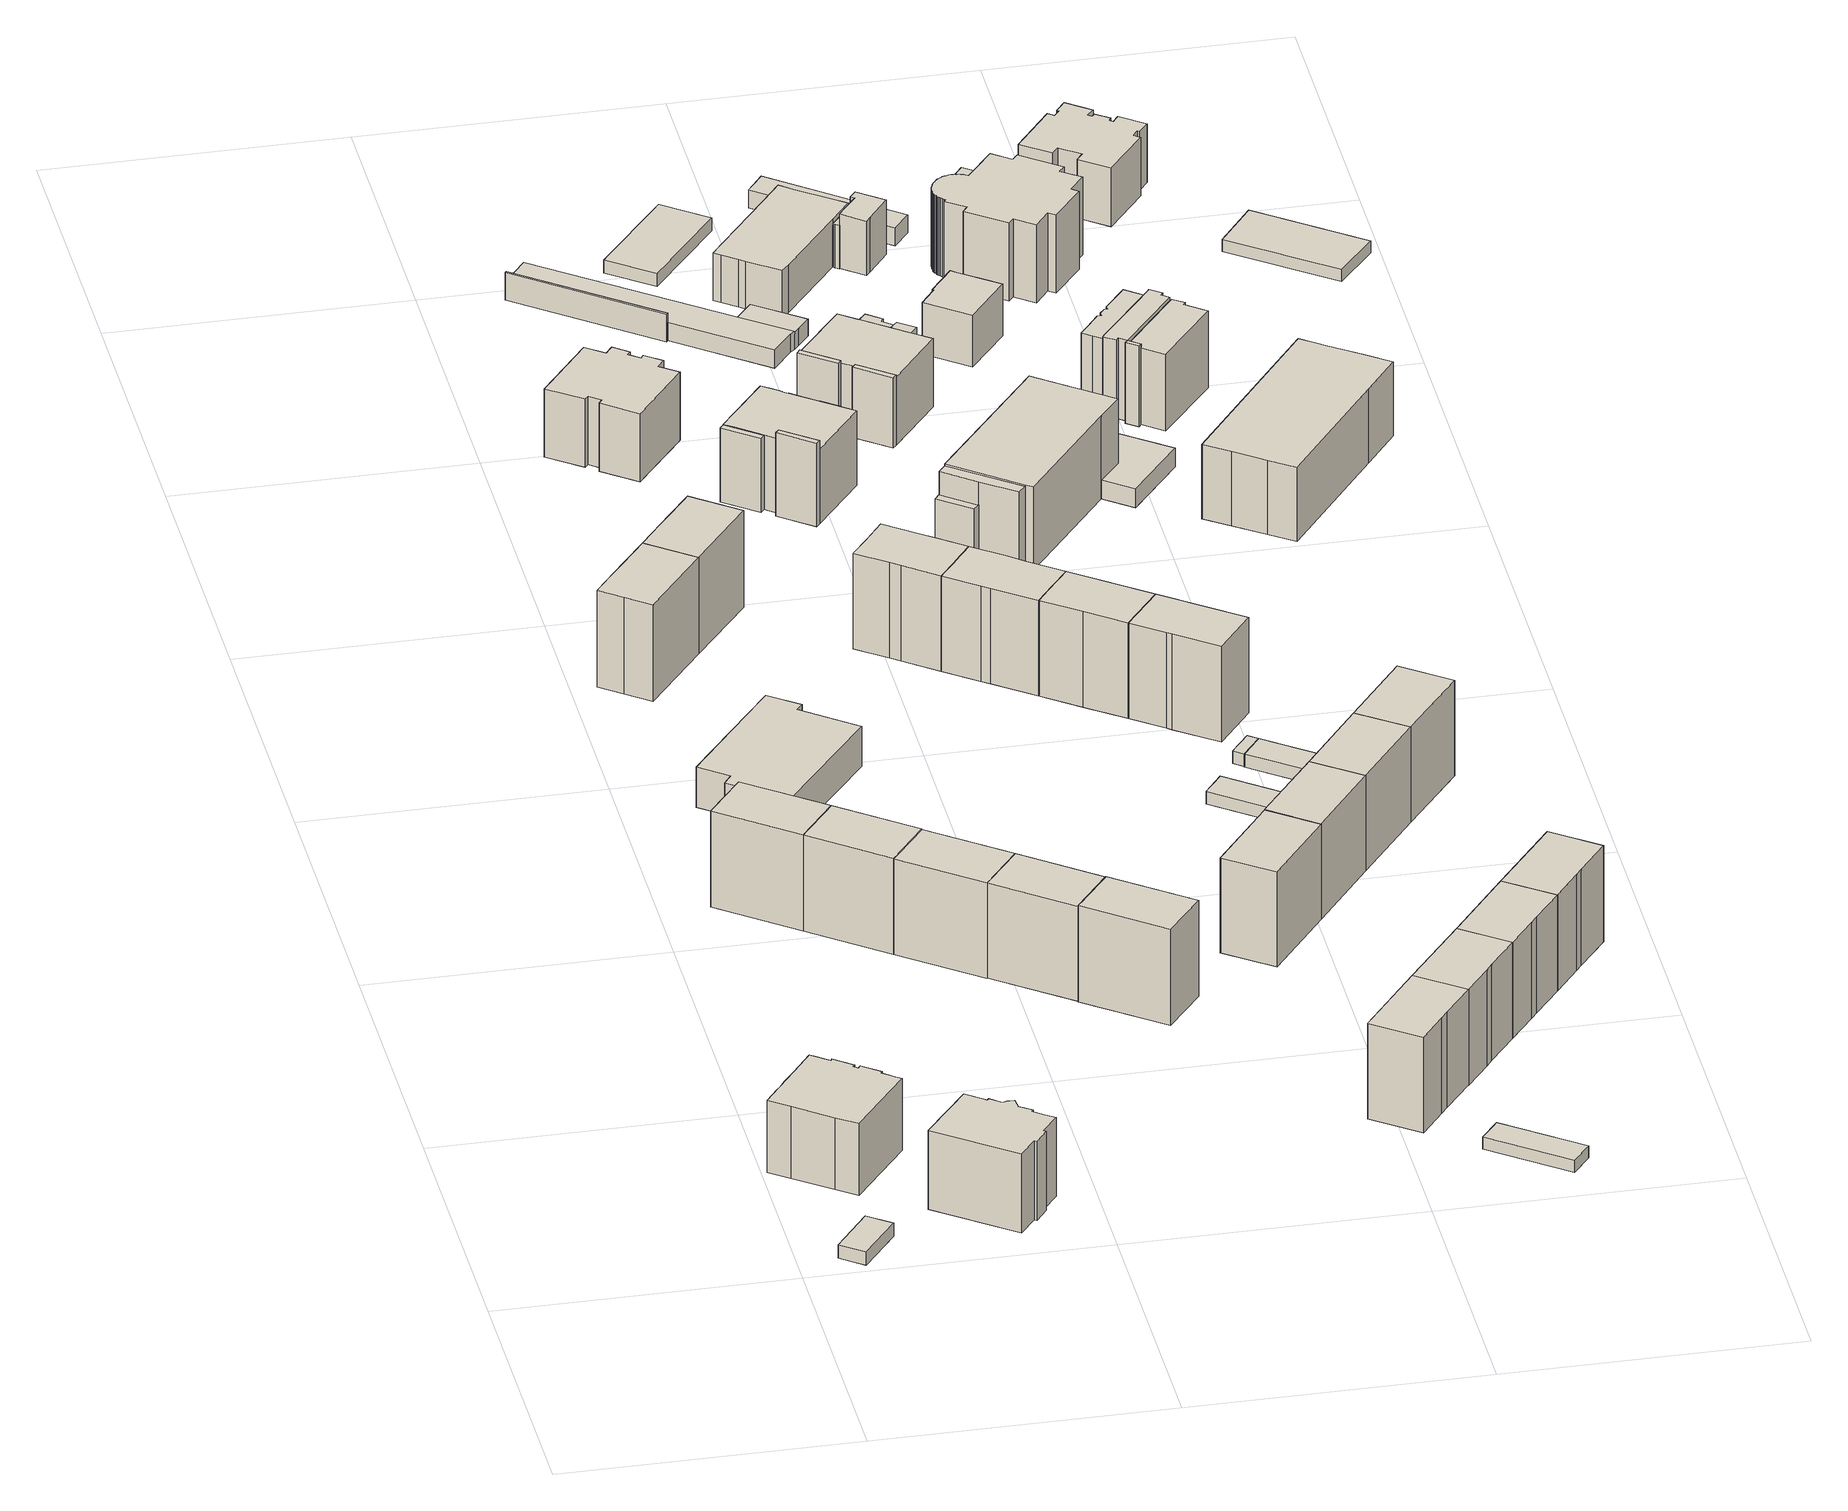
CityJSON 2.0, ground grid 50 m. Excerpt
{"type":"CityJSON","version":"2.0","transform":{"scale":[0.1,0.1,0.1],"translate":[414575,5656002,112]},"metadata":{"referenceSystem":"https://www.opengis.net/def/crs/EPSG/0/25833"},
"CityObjects":{
"building1":{"type":"Building","attributes":{"Dachtyp_tdc":"tdcPolyFlatRoof","Gemeindeschluessel":14612000,"Dachneigung":0,"QualitaetDacherkennung":66,"Geometrietyp2DReferenz":"3000","measuredHeight":2.32,"function":"31001_9998","roofType":"1000"},"geometry":[{"type":"Solid","lod":"1","boundaries":[[[[0,1,2,3]],[[4,5,6,7]],[[3,5,4,0]],[[2,6,5,3]],[[1,7,6,2]],[[0,4,7,1]]]]}]},
"building2":{"type":"Building","attributes":{"Dachtyp_tdc":"tdcHipAndGableRoof","Gemeindeschluessel":14612000,"Dachneigung":14.41,"QualitaetDacherkennung":54,"Geometrietyp2DReferenz":"3000","measuredHeight":14.13,"function":"31001_9998","roofType":"5000"},"geometry":[{"type":"Solid","lod":"1","boundaries":[[[[8,9,10,11,12,13,14,15,16,17,18,19,20,21,22,23,24,25,26,27,28,29,30]],[[31,32,33,34,35,36,37,38,39,40,41,42,43,44,45,46,47,48,49,50,51,52,53]],[[30,32,31,8]],[[29,33,32,30]],[[28,34,33,29]],[[27,35,34,28]],[[26,36,35,27]],[[25,37,36,26]],[[24,38,37,25]],[[23,39,38,24]],[[22,40,39,23]],[[21,41,40,22]],[[20,42,41,21]],[[19,43,42,20]],[[18,44,43,19]],[[17,45,44,18]],[[16,46,45,17]],[[15,47,46,16]],[[14,48,47,15]],[[13,49,48,14]],[[12,50,49,13]],[[11,51,50,12]],[[10,52,51,11]],[[9,53,52,10]],[[8,31,53,9]]]]}]},
"building3":{"type":"Building","attributes":{"Dachtyp_tdc":"tdcHipAndGableRoof","Gemeindeschluessel":14612000,"Dachneigung":15.45,"QualitaetDacherkennung":48,"Geometrietyp2DReferenz":"3000","measuredHeight":15.65,"function":"31001_9998","roofType":"5000"},"geometry":[{"type":"Solid","lod":"1","boundaries":[[[[54,55,56,57,58,59,60,61,62,63,64,65,66,67,68,69,70,71,72,73,74,75]],[[76,77,78,79,80,81,82,83,84,85,86,87,88,89,90,91,92,93,94,95,96,97]],[[75,77,76,54]],[[74,78,77,75]],[[73,79,78,74]],[[72,80,79,73]],[[71,81,80,72]],[[70,82,81,71]],[[69,83,82,70]],[[68,84,83,69]],[[67,85,84,68]],[[66,86,85,67]],[[65,87,86,66]],[[64,88,87,65]],[[63,89,88,64]],[[62,90,89,63]],[[61,91,90,62]],[[60,92,91,61]],[[59,93,92,60]],[[58,94,93,59]],[[57,95,94,58]],[[56,96,95,57]],[[55,97,96,56]],[[54,76,97,55]]]]}]},
"building4":{"type":"Building","attributes":{"Dachtyp_tdc":"tdcGableRoof","Gemeindeschluessel":14612000,"Dachneigung":35.64,"QualitaetDacherkennung":85,"Geometrietyp2DReferenz":"3000","measuredHeight":19.23,"function":"31001_9998","roofType":"3100"},"geometry":[{"type":"Solid","lod":"1","boundaries":[[[[98,99,100,101]],[[102,103,104,105]],[[101,103,102,98]],[[100,104,103,101]],[[99,105,104,100]],[[98,102,105,99]]]]}]},
"building5":{"type":"Building","attributes":{"Dachtyp_tdc":"tdcGableRoof","Gemeindeschluessel":14612000,"Dachneigung":35.28,"QualitaetDacherkennung":89,"Geometrietyp2DReferenz":"3000","measuredHeight":19.2,"function":"31001_9998","roofType":"3100"},"geometry":[{"type":"Solid","lod":"1","boundaries":[[[[99,98,106,107]],[[105,108,109,102]],[[107,108,105,99]],[[106,109,108,107]],[[98,102,109,106]],[[99,105,102,98]]]]}]},
"building6":{"type":"Building","attributes":{"Dachtyp_tdc":"tdcFreeFormRoof","Gemeindeschluessel":14612000,"Dachneigung":35.9,"QualitaetDacherkennung":80,"Geometrietyp2DReferenz":"3000","measuredHeight":19.29,"function":"31001_9998","roofType":"5000"},"geometry":[{"type":"Solid","lod":"1","boundaries":[[[[110,111,112,113,114,115,116]],[[117,118,119,120,121,122,123]],[[116,118,117,110]],[[115,119,118,116]],[[114,120,119,115]],[[113,121,120,114]],[[112,122,121,113]],[[111,123,122,112]],[[110,117,123,111]]]]}]},
"building7":{"type":"Building","attributes":{"Dachtyp_tdc":"tdcPolyFlatRoof","Gemeindeschluessel":14612000,"Dachneigung":0,"QualitaetDacherkennung":84,"Geometrietyp2DReferenz":"3000","measuredHeight":7.35,"function":"31001_9998","roofType":"1000"},"geometry":[{"type":"Solid","lod":"1","boundaries":[[[[124,125,126,127,128,129,130,131]],[[132,133,134,135,136,137,138,139]],[[131,133,132,124]],[[130,134,133,131]],[[129,135,134,130]],[[128,136,135,129]],[[127,137,136,128]],[[126,138,137,127]],[[125,139,138,126]],[[124,132,139,125]]]]}]},
"building8":{"type":"Building","attributes":{"Dachtyp_tdc":"tdcGableRoof","Gemeindeschluessel":14612000,"Dachneigung":35.36,"QualitaetDacherkennung":89,"Geometrietyp2DReferenz":"3000","measuredHeight":19.2,"function":"31001_9998","roofType":"3100"},"geometry":[{"type":"Solid","lod":"1","boundaries":[[[[140,141,142,143]],[[144,109,108,145]],[[143,109,144,140]],[[142,108,109,143]],[[141,145,108,142]],[[140,144,145,141]]]]}]},
"building9":{"type":"Building","attributes":{"Dachtyp_tdc":"tdcGableRoof","Gemeindeschluessel":14612000,"Dachneigung":35.22,"QualitaetDacherkennung":89,"Geometrietyp2DReferenz":"3000","measuredHeight":19.16,"function":"31001_9998","roofType":"3100"},"geometry":[{"type":"Solid","lod":"1","boundaries":[[[[141,140,146,147]],[[148,149,150,151]],[[147,149,148,141]],[[146,150,149,147]],[[140,151,150,146]],[[141,148,151,140]]]]}]},
"building10":{"type":"Building","attributes":{"Dachtyp_tdc":"tdcFreeFormRoof","Gemeindeschluessel":14612000,"Dachneigung":35.62,"QualitaetDacherkennung":74,"Geometrietyp2DReferenz":"3000","measuredHeight":19.27,"function":"31001_9998","roofType":"5000"},"geometry":[{"type":"Solid","lod":"1","boundaries":[[[[112,111,152,153,154,155]],[[122,156,157,158,159,123]],[[155,156,122,112]],[[154,157,156,155]],[[153,158,157,154]],[[152,159,158,153]],[[111,123,159,152]],[[112,122,123,111]]]]}]},
"building11":{"type":"Building","attributes":{"Dachtyp_tdc":"tdcGableRoof","Gemeindeschluessel":14612000,"Dachneigung":34.97,"QualitaetDacherkennung":89,"Geometrietyp2DReferenz":"3000","measuredHeight":19.21,"function":"31001_9998","roofType":"3100"},"geometry":[{"type":"Solid","lod":"1","boundaries":[[[[160,161,162,163]],[[164,165,166,167]],[[163,165,164,160]],[[162,166,165,163]],[[161,167,166,162]],[[160,164,167,161]]]]}]},
"building12":{"type":"Building","attributes":{"Dachtyp_tdc":"tdcFreeFormRoof","Gemeindeschluessel":14612000,"Dachneigung":0.017,"QualitaetDacherkennung":48,"Geometrietyp2DReferenz":"3000","measuredHeight":15.14,"function":"31001_9998","roofType":"5000"},"geometry":[{"type":"Solid","lod":"1","boundaries":[[[[168,169,170,171,172,173,174,175,176,177,178,179,180,181,182,183]],[[184,185,186,187,188,189,190,191,192,193,194,195,196,197,198,199]],[[183,185,184,168]],[[182,186,185,183]],[[181,187,186,182]],[[180,188,187,181]],[[179,189,188,180]],[[178,190,189,179]],[[177,191,190,178]],[[176,192,191,177]],[[175,193,192,176]],[[174,194,193,175]],[[173,195,194,174]],[[172,196,195,173]],[[171,197,196,172]],[[170,198,197,171]],[[169,199,198,170]],[[168,184,199,169]]]]}]},
"building13":{"type":"Building","attributes":{"Dachtyp_tdc":"tdcGableRoof","Gemeindeschluessel":14612000,"Dachneigung":35.41,"QualitaetDacherkennung":69,"Geometrietyp2DReferenz":"3000","measuredHeight":19.21,"function":"31001_9998","roofType":"3100"},"geometry":[{"type":"Solid","lod":"1","boundaries":[[[[200,201,202,203,204,205,206,207,208,209,210]],[[211,212,213,214,215,216,217,218,219,220,221]],[[210,212,211,200]],[[209,213,212,210]],[[208,214,213,209]],[[207,215,214,208]],[[206,216,215,207]],[[205,217,216,206]],[[204,218,217,205]],[[203,219,218,204]],[[202,220,219,203]],[[201,221,220,202]],[[200,211,221,201]]]]}]},
"building14":{"type":"Building","attributes":{"Dachtyp_tdc":"tdcGableRoof","Gemeindeschluessel":14612000,"Dachneigung":35.76,"QualitaetDacherkennung":67,"Geometrietyp2DReferenz":"3000","measuredHeight":19.28,"function":"31001_9998","roofType":"3100"},"geometry":[{"type":"Solid","lod":"1","boundaries":[[[[222,223,224,225,226,227]],[[228,229,230,231,232,233]],[[227,229,228,222]],[[226,230,229,227]],[[225,231,230,226]],[[224,232,231,225]],[[223,233,232,224]],[[222,228,233,223]]]]}]},
"building15":{"type":"Building","attributes":{"Gemeindeschluessel":14612000,"Geometrietyp2DReferenz":"3000","function":"31001_9998","roofType":"9999"},"children":["building15-1","building15-2","building15-3","building15-4","building15-5"]},
"building15-1":{"type":"BuildingPart","attributes":{"Dachtyp_tdc":"tdcFreeFormRoof","Dachneigung":60.35,"QualitaetDacherkennung":1,"Geometrietyp2DReferenz":"3000","measuredHeight":15.6,"roofType":"5000"},"parents":["building15"],"geometry":[{"type":"Solid","lod":"1","boundaries":[[[[234,235,236,237]],[[238,239,240,241]],[[237,239,238,234]],[[236,240,239,237]],[[235,241,240,236]],[[234,238,241,235]]]]}]},
"building15-2":{"type":"BuildingPart","attributes":{"Dachtyp_tdc":"tdcPolyFlatRoof","Dachneigung":0,"QualitaetDacherkennung":23,"Geometrietyp2DReferenz":"3000","measuredHeight":12.33,"roofType":"1000"},"parents":["building15"],"geometry":[{"type":"Solid","lod":"1","boundaries":[[[[242,243,244,245,246,247]],[[248,249,250,251,252,253]],[[247,249,248,242]],[[246,250,249,247]],[[245,251,250,246]],[[244,252,251,245]],[[243,253,252,244]],[[242,248,253,243]]]]}]},
"building15-3":{"type":"BuildingPart","attributes":{"Dachtyp_tdc":"tdcPolyFlatRoof","Dachneigung":0,"QualitaetDacherkennung":22,"Geometrietyp2DReferenz":"3000","measuredHeight":12.29,"roofType":"1000"},"parents":["building15"],"geometry":[{"type":"Solid","lod":"1","boundaries":[[[[254,255,256,257,246,245]],[[258,251,250,259,260,261]],[[245,251,258,254]],[[246,250,251,245]],[[257,259,250,246]],[[256,260,259,257]],[[255,261,260,256]],[[254,258,261,255]]]]}]},
"building15-4":{"type":"BuildingPart","attributes":{"Dachtyp_tdc":"tdcGableRoof","Dachneigung":54.19,"QualitaetDacherkennung":7,"Geometrietyp2DReferenz":"3000","measuredHeight":15.82,"roofType":"3100"},"parents":["building15"],"geometry":[{"type":"Solid","lod":"1","boundaries":[[[[262,263,264,265]],[[266,267,268,269]],[[265,267,266,262]],[[264,268,267,265]],[[263,269,268,264]],[[262,266,269,263]]]]}]},
"building15-5":{"type":"BuildingPart","attributes":{"Dachtyp_tdc":"tdcCutGableRoof","Dachneigung":0.051,"QualitaetDacherkennung":58,"Geometrietyp2DReferenz":"3000","measuredHeight":15.35,"roofType":"9999"},"parents":["building15"],"geometry":[{"type":"Solid","lod":"1","boundaries":[[[[270,271,272,273,274,275,276,277,278,279,280,281,282,283]],[[284,269,285,286,260,259,250,249,287,288,238,289,241,266]],[[283,269,284,270]],[[282,285,269,283]],[[281,286,285,282]],[[280,260,286,281]],[[279,259,260,280]],[[278,250,259,279]],[[277,249,250,278]],[[276,287,249,277]],[[275,288,287,276]],[[274,238,288,275]],[[273,289,238,274]],[[272,241,289,273]],[[271,266,241,272]],[[270,284,266,271]]]]}]},
"building16":{"type":"Building","attributes":{"Dachtyp_tdc":"tdcGableRoof","Gemeindeschluessel":14612000,"Dachneigung":35.39,"QualitaetDacherkennung":86,"Geometrietyp2DReferenz":"3000","measuredHeight":19.18,"function":"31001_9998","roofType":"3100"},"geometry":[{"type":"Solid","lod":"1","boundaries":[[[[290,291,292,293]],[[294,295,296,297]],[[293,295,294,290]],[[292,296,295,293]],[[291,297,296,292]],[[290,294,297,291]]]]}]},
"building17":{"type":"Building","attributes":{"Dachtyp_tdc":"tdcGableRoof","Gemeindeschluessel":14612000,"Dachneigung":35.52,"QualitaetDacherkennung":73,"Geometrietyp2DReferenz":"3000","measuredHeight":19.18,"function":"31001_9998","roofType":"3100"},"geometry":[{"type":"Solid","lod":"1","boundaries":[[[[298,299,300,301,302,303,304,210,209,208,207]],[[305,215,214,213,212,306,307,308,309,310,311]],[[207,215,305,298]],[[208,214,215,207]],[[209,213,214,208]],[[210,212,213,209]],[[304,306,212,210]],[[303,307,306,304]],[[302,308,307,303]],[[301,309,308,302]],[[300,310,309,301]],[[299,311,310,300]],[[298,305,311,299]]]]}]},
"building18":{"type":"Building","attributes":{"Gemeindeschluessel":14612000,"Geometrietyp2DReferenz":"3000","function":"31001_9998","roofType":"9999"},"children":["building18-1","building18-2"]},
"building18-1":{"type":"BuildingPart","attributes":{"Dachtyp_tdc":"tdcPolyFlatRoof","Dachneigung":0,"QualitaetDacherkennung":57,"Geometrietyp2DReferenz":"3000","measuredHeight":3.25,"roofType":"1000"},"parents":["building18"],"geometry":[{"type":"Solid","lod":"1","boundaries":[[[[312,313,314,315,316,317,318]],[[319,320,321,322,323,324,325]],[[318,320,319,312]],[[317,321,320,318]],[[316,322,321,317]],[[315,323,322,316]],[[314,324,323,315]],[[313,325,324,314]],[[312,319,325,313]]]]}]},
"building18-2":{"type":"BuildingPart","attributes":{"Dachtyp_tdc":"tdcGableRoof","Dachneigung":10.16,"QualitaetDacherkennung":4,"Geometrietyp2DReferenz":"3000","measuredHeight":6.7,"roofType":"3100"},"parents":["building18"],"geometry":[{"type":"Solid","lod":"1","boundaries":[[[[326,327,328,329]],[[319,330,331,320]],[[329,330,319,326]],[[328,331,330,329]],[[327,320,331,328]],[[326,319,320,327]]]]}]},
"building19":{"type":"Building","attributes":{"Dachtyp_tdc":"tdcPolyFlatRoof","Gemeindeschluessel":14612000,"Dachneigung":2.68,"QualitaetDacherkennung":76,"Geometrietyp2DReferenz":"3000","measuredHeight":2.33,"function":"31001_9998","roofType":"2100"},"geometry":[{"type":"Solid","lod":"1","boundaries":[[[[332,333,334,335]],[[336,337,338,339]],[[335,337,336,332]],[[334,338,337,335]],[[333,339,338,334]],[[332,336,339,333]]]]}]},
"building20":{"type":"Building","attributes":{"Dachtyp_tdc":"tdcFreeFormRoof","Gemeindeschluessel":14612000,"Dachneigung":35.55,"QualitaetDacherkennung":83,"Geometrietyp2DReferenz":"3000","measuredHeight":19.27,"function":"31001_9998","roofType":"5000"},"geometry":[{"type":"Solid","lod":"1","boundaries":[[[[227,226,340,341,342,343]],[[344,345,346,347,348,349]],[[343,345,344,227]],[[342,346,345,343]],[[341,347,346,342]],[[340,348,347,341]],[[226,349,348,340]],[[227,344,349,226]]]]}]},
"building21":{"type":"Building","attributes":{"Dachtyp_tdc":"tdcFreeFormRoof","Gemeindeschluessel":14612000,"Dachneigung":35.84,"QualitaetDacherkennung":73,"Geometrietyp2DReferenz":"3000","measuredHeight":19.19,"function":"31001_9998","roofType":"5000"},"geometry":[{"type":"Solid","lod":"1","boundaries":[[[[300,350,351,352,302]],[[310,308,353,354,355]],[[302,308,310,300]],[[352,353,308,302]],[[351,354,353,352]],[[350,355,354,351]],[[300,310,355,350]]]]}]},
"building22":{"type":"Building","attributes":{"Dachtyp_tdc":"tdcGableRoof","Gemeindeschluessel":14612000,"Dachneigung":35.49,"QualitaetDacherkennung":86,"Geometrietyp2DReferenz":"3000","measuredHeight":19.18,"function":"31001_9998","roofType":"3100"},"geometry":[{"type":"Solid","lod":"1","boundaries":[[[[356,357,358,359]],[[295,360,361,296]],[[359,360,295,356]],[[358,361,360,359]],[[357,296,361,358]],[[356,295,296,357]]]]}]},
"building23":{"type":"Building","attributes":{"Dachtyp_tdc":"tdcFreeFormRoof","Gemeindeschluessel":14612000,"Dachneigung":11.28,"QualitaetDacherkennung":4,"Geometrietyp2DReferenz":"3000","measuredHeight":2.86,"function":"31001_2000","roofType":"5000"},"geometry":[{"type":"Solid","lod":"1","boundaries":[[[[362,363,364,365]],[[366,367,368,369]],[[365,367,366,362]],[[364,368,367,365]],[[363,369,368,364]],[[362,366,369,363]]]]}]},
"building24":{"type":"Building","attributes":{"Dachtyp_tdc":"tdcPolyFlatRoof","Gemeindeschluessel":14612000,"Dachneigung":2.72,"QualitaetDacherkennung":69,"Geometrietyp2DReferenz":"3000","measuredHeight":2.46,"function":"31001_2463","roofType":"2100"},"geometry":[{"type":"Solid","lod":"1","boundaries":[[[[370,371,372,373]],[[374,375,376,377]],[[373,375,374,370]],[[372,376,375,373]],[[371,377,376,372]],[[370,374,377,371]]]]}]},
"building25":{"type":"Building","attributes":{"Dachtyp_tdc":"tdcPolyFlatRoof","Gemeindeschluessel":14612000,"Dachneigung":0,"QualitaetDacherkennung":72,"Geometrietyp2DReferenz":"3000","measuredHeight":3.05,"function":"31001_9998","roofType":"1000"},"geometry":[{"type":"Solid","lod":"1","boundaries":[[[[378,379,380,381,382]],[[323,322,383,384,385]],[[382,322,323,378]],[[381,383,322,382]],[[380,384,383,381]],[[379,385,384,380]],[[378,323,385,379]]]]}]},
"building26":{"type":"Building","attributes":{"Gemeindeschluessel":14612000,"Geometrietyp2DReferenz":"3000","function":"31001_9998","roofType":"9999"},"children":["building26-1","building26-2","building26-3","building26-4","building26-5"]},
"building26-1":{"type":"BuildingPart","attributes":{"Dachtyp_tdc":"tdcPolyFlatRoof","Dachneigung":0,"QualitaetDacherkennung":36,"Geometrietyp2DReferenz":"3000","measuredHeight":12.3,"roofType":"1000"},"parents":["building26"],"geometry":[{"type":"Solid","lod":"1","boundaries":[[[[386,387,388,389,390]],[[391,392,393,394,395]],[[389,392,391,390]],[[388,393,392,389]],[[387,394,393,388]],[[386,395,394,387]],[[390,391,395,386]]]]}]},
"building26-2":{"type":"BuildingPart","attributes":{"Dachtyp_tdc":"tdcPolyFlatRoof","Dachneigung":4.27,"QualitaetDacherkennung":35,"Geometrietyp2DReferenz":"3000","measuredHeight":12.37,"roofType":"2100"},"parents":["building26"],"geometry":[{"type":"Solid","lod":"1","boundaries":[[[[389,388,396,397,398,399]],[[392,400,401,402,403,393]],[[399,400,392,389]],[[398,401,400,399]],[[397,402,401,398]],[[396,403,402,397]],[[388,393,403,396]],[[389,392,393,388]]]]}]},
"building26-3":{"type":"BuildingPart","attributes":{"Dachtyp_tdc":"tdcFreeFormRoof","Dachneigung":62.44,"QualitaetDacherkennung":28,"Geometrietyp2DReferenz":"3000","measuredHeight":13.24,"roofType":"5000"},"parents":["building26"],"geometry":[{"type":"Solid","lod":"1","boundaries":[[[[404,405,406,407]],[[408,409,410,411]],[[407,409,408,404]],[[406,410,409,407]],[[405,411,410,406]],[[404,408,411,405]]]]}]},
"building26-4":{"type":"BuildingPart","attributes":{"Dachtyp_tdc":"tdcPolyFlatRoof","Dachneigung":0,"QualitaetDacherkennung":75,"Geometrietyp2DReferenz":"3000","measuredHeight":12.35,"roofType":"1000"},"parents":["building26"],"geometry":[{"type":"Solid","lod":"1","boundaries":[[[[412,413,414,415,416,417,418,419,420,421]],[[422,408,411,423,424,425,426,400,392,391]],[[421,422,391,412]],[[420,408,422,421]],[[419,411,408,420]],[[418,423,411,419]],[[417,424,423,418]],[[416,425,424,417]],[[415,426,425,416]],[[414,400,426,415]],[[413,392,400,414]],[[412,391,392,413]]]]}]},
"building26-5":{"type":"BuildingPart","attributes":{"Dachtyp_tdc":"tdcPolyFlatRoof","Dachneigung":51.95,"QualitaetDacherkennung":30,"Geometrietyp2DReferenz":"3000","measuredHeight":13.45,"roofType":"2100"},"parents":["building26"],"geometry":[{"type":"Solid","lod":"1","boundaries":[[[[427,428,429,430]],[[423,431,432,424]],[[430,431,423,427]],[[429,432,431,430]],[[428,424,432,429]],[[427,423,424,428]]]]}]},
"building27":{"type":"Building","attributes":{"Dachtyp_tdc":"tdcFreeFormRoof","Gemeindeschluessel":14612000,"Dachneigung":35.17,"QualitaetDacherkennung":68,"Geometrietyp2DReferenz":"3000","measuredHeight":19.16,"function":"31001_9998","roofType":"5000"},"geometry":[{"type":"Solid","lod":"1","boundaries":[[[[433,434,435,436,352,351]],[[437,354,353,438,439,440]],[[351,354,437,433]],[[352,353,354,351]],[[436,438,353,352]],[[435,439,438,436]],[[434,440,439,435]],[[433,437,440,434]]]]}]},
"building28":{"type":"Building","attributes":{"Dachtyp_tdc":"tdcFreeFormRoof","Gemeindeschluessel":14612000,"Dachneigung":35.37,"QualitaetDacherkennung":84,"Geometrietyp2DReferenz":"3000","measuredHeight":19.26,"function":"31001_9998","roofType":"5000"},"geometry":[{"type":"Solid","lod":"1","boundaries":[[[[342,441,442,443,444,343]],[[346,345,445,446,447,448]],[[343,345,346,342]],[[444,445,345,343]],[[443,446,445,444]],[[442,447,446,443]],[[441,448,447,442]],[[342,346,448,441]]]]}]},
"building29":{"type":"Building","attributes":{"Dachtyp_tdc":"tdcPolyFlatRoof","Gemeindeschluessel":14612000,"Dachneigung":3.11,"QualitaetDacherkennung":69,"Geometrietyp2DReferenz":"3000","measuredHeight":2.42,"function":"31001_2463","roofType":"2100"},"geometry":[{"type":"Solid","lod":"1","boundaries":[[[[449,450,451,452]],[[453,454,455,456]],[[452,454,453,449]],[[451,455,454,452]],[[450,456,455,451]],[[449,453,456,450]]]]}]},
"building30":{"type":"Building","attributes":{"Dachtyp_tdc":"tdcGableRoof","Gemeindeschluessel":14612000,"Dachneigung":35.57,"QualitaetDacherkennung":86,"Geometrietyp2DReferenz":"3000","measuredHeight":19.18,"function":"31001_9998","roofType":"3100"},"geometry":[{"type":"Solid","lod":"1","boundaries":[[[[359,358,457,458]],[[360,459,460,361]],[[458,459,360,359]],[[457,460,459,458]],[[358,361,460,457]],[[359,360,361,358]]]]}]},
"building31":{"type":"Building","attributes":{"Dachtyp_tdc":"tdcPolyFlatRoof","Gemeindeschluessel":14612000,"Dachneigung":2.97,"QualitaetDacherkennung":87,"Geometrietyp2DReferenz":"3000","measuredHeight":2.5,"function":"31001_2463","roofType":"2100"},"geometry":[{"type":"Solid","lod":"1","boundaries":[[[[452,461,462,449]],[[463,464,465,466]],[[449,464,463,452]],[[462,465,464,449]],[[461,466,465,462]],[[452,463,466,461]]]]}]},
"building32":{"type":"Building","attributes":{"name":"IBB Private Schulen Dresden","Gemeindeschluessel":14612000,"Geometrietyp2DReferenz":"3000","function":"31001_3021","roofType":"9999"},"children":["building32-1","building32-2","building32-3"]},
"building32-1":{"type":"BuildingPart","attributes":{"Dachtyp_tdc":"tdcPolyFlatRoof","Dachneigung":9.26,"QualitaetDacherkennung":51,"Geometrietyp2DReferenz":"3000","measuredHeight":14.98,"roofType":"2100"},"parents":["building32"],"geometry":[{"type":"Solid","lod":"1","boundaries":[[[[467,468,469,470,471]],[[472,473,474,475,476]],[[471,473,472,467]],[[470,474,473,471]],[[469,475,474,470]],[[468,476,475,469]],[[467,472,476,468]]]]}]},
"building32-2":{"type":"BuildingPart","attributes":{"Dachtyp_tdc":"tdcFreeFormRoof","Dachneigung":53.46,"QualitaetDacherkennung":8,"Geometrietyp2DReferenz":"3000","measuredHeight":11.13,"roofType":"5000"},"parents":["building32"],"geometry":[{"type":"Solid","lod":"1","boundaries":[[[[477,478,479,480]],[[474,481,482,475]],[[480,481,474,477]],[[479,482,481,480]],[[478,475,482,479]],[[477,474,475,478]]]]}]},
"building32-3":{"type":"BuildingPart","attributes":{"Dachtyp_tdc":"tdcHipAndGableRoof","Dachneigung":10,"QualitaetDacherkennung":66,"Geometrietyp2DReferenz":"3000","measuredHeight":15.76,"roofType":"5000"},"parents":["building32"],"geometry":[{"type":"Solid","lod":"1","boundaries":[[[[483,484,485,486,487,488,489]],[[490,491,492,493,494,472,476]],[[489,491,490,483]],[[488,492,491,489]],[[487,493,492,488]],[[486,494,493,487]],[[485,472,494,486]],[[484,476,472,485]],[[483,490,476,484]]]]}]},
"building33":{"type":"Building","attributes":{"Gemeindeschluessel":14612000,"Geometrietyp2DReferenz":"3000","function":"31001_9998","roofType":"9999"},"children":["building33-1","building33-2"]},
"building33-1":{"type":"BuildingPart","attributes":{"Dachtyp_tdc":"tdcGableRoof","Dachneigung":66.89,"QualitaetDacherkennung":2,"Geometrietyp2DReferenz":"3000","measuredHeight":10.24,"roofType":"3100"},"parents":["building33"],"geometry":[{"type":"Solid","lod":"1","boundaries":[[[[495,496,497,498,499,500,501,502]],[[503,504,505,506,507,508,509,510]],[[502,504,503,495]],[[501,505,504,502]],[[500,506,505,501]],[[499,507,506,500]],[[498,508,507,499]],[[497,509,508,498]],[[496,510,509,497]],[[495,503,510,496]]]]}]},
"building33-2":{"type":"BuildingPart","attributes":{"Dachtyp_tdc":"tdcPolyFlatRoof","Dachneigung":0,"QualitaetDacherkennung":37,"Geometrietyp2DReferenz":"3000","measuredHeight":8.73,"roofType":"1000"},"parents":["building33"],"geometry":[{"type":"Solid","lod":"1","boundaries":[[[[511,512,513,514,515,516,517,518,519,520,521,522,523]],[[503,524,525,526,527,528,529,530,531,532,533,534,505]],[[523,524,503,511]],[[522,525,524,523]],[[521,526,525,522]],[[520,527,526,521]],[[519,528,527,520]],[[518,529,528,519]],[[517,530,529,518]],[[516,531,530,517]],[[515,532,531,516]],[[514,533,532,515]],[[513,534,533,514]],[[512,505,534,513]],[[511,503,505,512]]]]}]},
"building34":{"type":"Building","attributes":{"Dachtyp_tdc":"tdcFreeFormRoof","Gemeindeschluessel":14612000,"Dachneigung":35.67,"QualitaetDacherkennung":84,"Geometrietyp2DReferenz":"3000","measuredHeight":19.29,"function":"31001_9998","roofType":"5000"},"geometry":[{"type":"Solid","lod":"1","boundaries":[[[[444,443,535,536,537,538]],[[445,539,540,541,542,446]],[[538,539,445,444]],[[537,540,539,538]],[[536,541,540,537]],[[535,542,541,536]],[[443,446,542,535]],[[444,445,446,443]]]]}]},
"building35":{"type":"Building","attributes":{"Dachtyp_tdc":"tdcPolyFlatRoof","Gemeindeschluessel":14612000,"Dachneigung":0,"QualitaetDacherkennung":51,"Geometrietyp2DReferenz":"3000","measuredHeight":4.32,"function":"31001_9998","roofType":"1000"},"geometry":[{"type":"Solid","lod":"1","boundaries":[[[[543,544,545,546]],[[534,533,547,548]],[[546,533,534,543]],[[545,547,533,546]],[[544,548,547,545]],[[543,534,548,544]]]]}]},
"building36":{"type":"Building","attributes":{"Dachtyp_tdc":"tdcGableRoof","Gemeindeschluessel":14612000,"Dachneigung":35.6,"QualitaetDacherkennung":88,"Geometrietyp2DReferenz":"3000","measuredHeight":19.19,"function":"31001_9998","roofType":"3100"},"geometry":[{"type":"Solid","lod":"1","boundaries":[[[[458,457,549,550]],[[459,551,552,460]],[[550,551,459,458]],[[549,552,551,550]],[[457,460,552,549]],[[458,459,460,457]]]]}]},
"building37":{"type":"Building","attributes":{"Dachtyp_tdc":"tdcPolyFlatRoof","Gemeindeschluessel":14612000,"Dachneigung":3.21,"QualitaetDacherkennung":79,"Geometrietyp2DReferenz":"3000","measuredHeight":3.45,"function":"31001_9998","roofType":"2100"},"geometry":[{"type":"Solid","lod":"1","boundaries":[[[[553,554,555,556]],[[557,558,559,560]],[[556,558,557,553]],[[555,559,558,556]],[[554,560,559,555]],[[553,557,560,554]]]]}]},
"building38":{"type":"Building","attributes":{"Dachtyp_tdc":"tdcFreeFormRoof","Gemeindeschluessel":14612000,"Dachneigung":59.87,"QualitaetDacherkennung":9,"Geometrietyp2DReferenz":"3000","measuredHeight":14.66,"function":"31001_9998","roofType":"5000"},"geometry":[{"type":"Solid","lod":"1","boundaries":[[[[561,562,563,564,565,566,567]],[[568,569,570,571,572,573,574]],[[567,569,568,561]],[[566,570,569,567]],[[565,571,570,566]],[[564,572,571,565]],[[563,573,572,564]],[[562,574,573,563]],[[561,568,574,562]]]]}]},
"building39":{"type":"Building","attributes":{"Dachtyp_tdc":"tdcPolyFlatRoof","Gemeindeschluessel":14612000,"Dachneigung":0,"QualitaetDacherkennung":35,"Geometrietyp2DReferenz":"3000","measuredHeight":9.39,"function":"31001_9998","roofType":"1000"},"geometry":[{"type":"Solid","lod":"1","boundaries":[[[[575,576,577,578,579,580,581,582]],[[583,584,585,586,587,588,589,590]],[[582,584,583,575]],[[581,585,584,582]],[[580,586,585,581]],[[579,587,586,580]],[[578,588,587,579]],[[577,589,588,578]],[[576,590,589,577]],[[575,583,590,576]]]]}]},
"building40":{"type":"Building","attributes":{"name":"IBB Private Schulen Dresden","Dachtyp_tdc":"tdcPolyFlatRoof","Gemeindeschluessel":14612000,"Dachneigung":0,"QualitaetDacherkennung":72,"Geometrietyp2DReferenz":"3000","measuredHeight":3.34,"function":"31001_3021","roofType":"1000"},"geometry":[{"type":"Solid","lod":"1","boundaries":[[[[591,592,593,594,595,596]],[[493,492,491,597,598,599]],[[596,492,493,591]],[[595,491,492,596]],[[594,597,491,595]],[[593,598,597,594]],[[592,599,598,593]],[[591,493,599,592]]]]}]},
"building41":{"type":"Building","attributes":{"Dachtyp_tdc":"tdcPolyFlatRoof","Gemeindeschluessel":14612000,"Dachneigung":3.43,"QualitaetDacherkennung":76,"Geometrietyp2DReferenz":"3000","measuredHeight":3.44,"function":"31001_9998","roofType":"2100"},"geometry":[{"type":"Solid","lod":"1","boundaries":[[[[556,600,601,553]],[[558,557,602,603]],[[553,557,558,556]],[[601,602,557,553]],[[600,603,602,601]],[[556,558,603,600]]]]}]},
"building42":{"type":"Building","attributes":{"Gemeindeschluessel":14612000,"Geometrietyp2DReferenz":"3000","function":"31001_9998","roofType":"9999"},"children":["building42-1","building42-2"]},
"building42-1":{"type":"BuildingPart","attributes":{"Dachtyp_tdc":"tdcPolyFlatRoof","Dachneigung":0,"QualitaetDacherkennung":83,"Geometrietyp2DReferenz":"3000","measuredHeight":2.98,"roofType":"1000"},"parents":["building42"],"geometry":[{"type":"Solid","lod":"1","boundaries":[[[[604,605,606,607,608]],[[609,610,611,612,613]],[[608,610,609,604]],[[607,611,610,608]],[[606,612,611,607]],[[605,613,612,606]],[[604,609,613,605]]]]}]},
"building42-2":{"type":"BuildingPart","attributes":{"Dachtyp_tdc":"tdcGableRoof","Dachneigung":26.33,"QualitaetDacherkennung":12,"Geometrietyp2DReferenz":"3000","measuredHeight":4.59,"roofType":"3100"},"parents":["building42"],"geometry":[{"type":"Solid","lod":"1","boundaries":[[[[614,615,616,617]],[[610,618,619,611]],[[617,618,610,614]],[[616,619,618,617]],[[615,611,619,616]],[[614,610,611,615]]]]}]},
"building43":{"type":"Building","attributes":{"Dachtyp_tdc":"tdcFreeFormRoof","Gemeindeschluessel":14612000,"Dachneigung":12.47,"QualitaetDacherkennung":40,"Geometrietyp2DReferenz":"3000","measuredHeight":15.59,"function":"31001_9998","roofType":"5000"},"geometry":[{"type":"Solid","lod":"1","boundaries":[[[[620,621,622,623,624,625,626,627,628,629,630,631,632,633,634,635,636,637,638,639,640,641,642,643,644,645,646,647,648,649,650,651,652,653,654,655,656,657,658,659,660,661,662,663,664,665,666,667,668,669,670,671,672,673,674,675,676,677,678,679,680]],[[681,682,683,684,685,686,687,688,689,690,691,692,693,694,695,696,697,698,699,700,701,702,703,704,705,706,707,708,709,710,711,712,713,714,715,716,717,718,719,720,721,722,723,724,725,726,727,728,729,730,731,732,733,734,735,736,737,738,739,740,741]],[[680,682,681,620]],[[679,683,682,680]],[[678,684,683,679]],[[677,685,684,678]],[[676,686,685,677]],[[675,687,686,676]],[[674,688,687,675]],[[673,689,688,674]],[[672,690,689,673]],[[671,691,690,672]],[[670,692,691,671]],[[669,693,692,670]],[[668,694,693,669]],[[667,695,694,668]],[[666,696,695,667]],[[665,697,696,666]],[[664,698,697,665]],[[663,699,698,664]],[[662,700,699,663]],[[661,701,700,662]],[[660,702,701,661]],[[659,703,702,660]],[[658,704,703,659]],[[657,705,704,658]],[[656,706,705,657]],[[655,707,706,656]],[[654,708,707,655]],[[653,709,708,654]],[[652,710,709,653]],[[651,711,710,652]],[[650,712,711,651]],[[649,713,712,650]],[[648,714,713,649]],[[647,715,714,648]],[[646,716,715,647]],[[645,717,716,646]],[[644,718,717,645]],[[643,719,718,644]],[[642,720,719,643]],[[641,721,720,642]],[[640,722,721,641]],[[639,723,722,640]],[[638,724,723,639]],[[637,725,724,638]],[[636,726,725,637]],[[635,727,726,636]],[[634,728,727,635]],[[633,729,728,634]],[[632,730,729,633]],[[631,731,730,632]],[[630,732,731,631]],[[629,733,732,630]],[[628,734,733,629]],[[627,735,734,628]],[[626,736,735,627]],[[625,737,736,626]],[[624,738,737,625]],[[623,739,738,624]],[[622,740,739,623]],[[621,741,740,622]],[[620,681,741,621]]]]}]},
"building44":{"type":"Building","attributes":{"Gemeindeschluessel":14612000,"Geometrietyp2DReferenz":"3000","function":"31001_9998","roofType":"9999"},"children":["building44-1","building44-2","building44-3"]},
"building44-1":{"type":"BuildingPart","attributes":{"Dachtyp_tdc":"tdcPolyFlatRoof","Dachneigung":18.69,"QualitaetDacherkennung":42,"Geometrietyp2DReferenz":"3000","measuredHeight":15.14,"roofType":"2100"},"parents":["building44"],"geometry":[{"type":"Solid","lod":"1","boundaries":[[[[742,743,744,745,746,747,748,749]],[[750,751,752,753,754,755,756,757]],[[749,751,750,742]],[[748,752,751,749]],[[747,753,752,748]],[[746,754,753,747]],[[745,755,754,746]],[[744,756,755,745]],[[743,757,756,744]],[[742,750,757,743]]]]}]},
"building44-2":{"type":"BuildingPart","attributes":{"Dachtyp_tdc":"tdcPolyFlatRoof","Dachneigung":0,"QualitaetDacherkennung":18,"Geometrietyp2DReferenz":"3000","measuredHeight":13.95,"roofType":"1000"},"parents":["building44"],"geometry":[{"type":"Solid","lod":"1","boundaries":[[[[758,759,760,761,762,763,764,765,766,767,768,769]],[[770,771,772,773,774,775,776,777,778,779,780,781]],[[769,771,770,758]],[[768,772,771,769]],[[767,773,772,768]],[[766,774,773,767]],[[765,775,774,766]],[[764,776,775,765]],[[763,777,776,764]],[[762,778,777,763]],[[761,779,778,762]],[[760,780,779,761]],[[759,781,780,760]],[[758,770,781,759]]]]}]},
"building44-3":{"type":"BuildingPart","attributes":{"Dachtyp_tdc":"tdcPolyFlatRoof","Dachneigung":5.37,"QualitaetDacherkennung":72,"Geometrietyp2DReferenz":"3000","measuredHeight":15.06,"roofType":"2100"},"parents":["building44"],"geometry":[{"type":"Solid","lod":"1","boundaries":[[[[782,783,784,785,786,787,788,789,786,790,791,792,793,794]],[[776,795,796,797,753,752,751,798,799,752,800,801,802,777]],[[794,776,777,782]],[[793,795,776,794]],[[792,796,795,793]],[[791,797,796,792]],[[790,753,797,791]],[[786,752,753,790]],[[789,751,752,786]],[[788,798,751,789]],[[787,799,798,788]],[[786,752,799,787]],[[785,800,752,786]],[[784,801,800,785]],[[783,802,801,784]],[[782,777,802,783]]]]}]},
"building45":{"type":"Building","attributes":{"Dachtyp_tdc":"tdcPolyFlatRoof","Gemeindeschluessel":14612000,"Dachneigung":0,"QualitaetDacherkennung":83,"Geometrietyp2DReferenz":"3000","measuredHeight":3.12,"function":"31001_9998","roofType":"1000"},"geometry":[{"type":"Solid","lod":"1","boundaries":[[[[803,804,805,806]],[[807,808,809,810]],[[806,808,807,803]],[[805,809,808,806]],[[804,810,809,805]],[[803,807,810,804]]]]}]},
"building46":{"type":"Building","attributes":{"name":"IBB Private Schulen Dresden","Dachtyp_tdc":"tdcCutGableRoof","Gemeindeschluessel":14612000,"Dachneigung":43.56,"QualitaetDacherkennung":75,"Geometrietyp2DReferenz":"3000","measuredHeight":16,"function":"31001_3021","roofType":"9999"},"geometry":[{"type":"Solid","lod":"1","boundaries":[[[[811,812,813,814,815,816,817,818,819]],[[820,821,822,823,824,825,826,827,828]],[[819,821,820,811]],[[818,822,821,819]],[[817,823,822,818]],[[816,824,823,817]],[[815,825,824,816]],[[814,826,825,815]],[[813,827,826,814]],[[812,828,827,813]],[[811,820,828,812]]]]}]},
"building47":{"type":"Building","attributes":{"Dachtyp_tdc":"tdcFreeFormRoof","Gemeindeschluessel":14612000,"Dachneigung":1.43,"QualitaetDacherkennung":50,"Geometrietyp2DReferenz":"3000","measuredHeight":12.79,"function":"31001_9998","roofType":"5000"},"geometry":[{"type":"Solid","lod":"1","boundaries":[[[[829,830,831,832,833,834,835,836,837,838,839,840,841,842,843,844,845,846,847,848,849,850,851,852]],[[853,854,855,856,857,858,859,860,861,862,863,864,865,866,867,868,869,870,871,872,873,874,875,876]],[[852,854,853,829]],[[851,855,854,852]],[[850,856,855,851]],[[849,857,856,850]],[[848,858,857,849]],[[847,859,858,848]],[[846,860,859,847]],[[845,861,860,846]],[[844,862,861,845]],[[843,863,862,844]],[[842,864,863,843]],[[841,865,864,842]],[[840,866,865,841]],[[839,867,866,840]],[[838,868,867,839]],[[837,869,868,838]],[[836,870,869,837]],[[835,871,870,836]],[[834,872,871,835]],[[833,873,872,834]],[[832,874,873,833]],[[831,875,874,832]],[[830,876,875,831]],[[829,853,876,830]]]]}]},
"building48":{"type":"Building","attributes":{"Dachtyp_tdc":"tdcPolyFlatRoof","Gemeindeschluessel":14612000,"Dachneigung":0,"QualitaetDacherkennung":86,"Geometrietyp2DReferenz":"3000","measuredHeight":2.24,"function":"31001_2463","roofType":"1000"},"geometry":[{"type":"Solid","lod":"1","boundaries":[[[[877,878,879,880]],[[881,882,883,884]],[[880,882,881,877]],[[879,883,882,880]],[[878,884,883,879]],[[877,881,884,878]]]]}]}
},
"vertices":[
[62,30,39],[101,0,39],[160,77,39],[121,107,39],[62,30,15],[121,107,15],[160,77,15],[101,0,15],
[41,343,153],[30,328,153],[25,322,153],[3,293,153],[36,268,153],[97,221,153],[130,196,153],[223,316,153],[213,323,153],[199,334,153],[194,338,153],[196,342,153],[166,366,153],[162,360,153],[159,363,153],[155,366,153],[158,370,153],[127,395,153],[125,391,153],[119,395,153],[104,407,153],[95,414,153],[61,369,153],[41,343,22],[61,369,22],[95,414,22],[104,407,22],[119,395,22],[125,391,22],[127,395,22],[158,370,22],[155,366,22],[159,363,22],[162,360,22],[166,366,22],[196,342,22],[194,338,22],[199,334,22],[213,323,22],[223,316,22],[130,196,22],[97,221,22],[36,268,22],[3,293,22],[25,322,22],[30,328,22],
[336,209,163],[333,212,163],[304,235,163],[228,139,163],[356,40,163],[383,75,163],[387,72,163],[407,99,163],[404,102,163],[431,137,163],[415,148,163],[400,160,163],[397,162,163],[400,166,163],[379,181,163],[379,189,163],[378,198,163],[378,200,163],[366,200,163],[358,198,163],[355,200,163],[339,213,163],[336,209,19],[339,213,19],[355,200,19],[358,198,19],[366,200,19],[378,200,19],[378,198,19],[379,189,19],[379,181,19],[400,166,19],[397,162,19],[400,160,19],[415,148,19],[431,137,19],[404,102,19],[407,99,19],[387,72,19],[383,75,19],[356,40,19],[228,139,19],[304,235,19],[333,212,19],
[203,989,199],[264,1067,199],[137,1166,199],[77,1089,199],[203,989,24],[77,1089,24],[137,1166,24],[264,1067,24],
[327,892,199],[388,970,199],[388,970,24],[327,892,24],
[113,1712,200],[211,1837,200],[134,1897,200],[95,1847,200],[73,1820,200],[36,1772,200],[73,1743,200],[113,1712,24],[73,1743,24],[36,1772,24],[73,1820,24],[95,1847,24],[134,1897,24],[211,1837,24],
[150,1337,94],[240,1267,94],[393,1460,94],[305,1530,94],[315,1543,94],[265,1582,94],[116,1392,94],[163,1355,94],[150,1337,21],[163,1355,21],[116,1392,21],[265,1582,21],[315,1543,21],[305,1530,21],[393,1460,21],[240,1267,21],
[455,792,198],[516,870,198],[388,970,198],[327,892,198],[455,792,24],[516,870,24],
[580,695,198],[640,772,198],[516,870,25],[640,772,25],[580,695,25],[455,792,25],
[308,1961,200],[231,2021,200],[192,1971,200],[174,1949,200],[174,1949,24],[192,1971,24],[231,2021,24],[308,1961,24],
[640,772,199],[580,695,199],[707,596,199],[767,673,199],[640,772,24],[767,673,24],[707,596,24],[580,695,24],
[182,2587,141],[97,2477,141],[153,2434,141],[159,2441,141],[178,2426,141],[172,2418,141],[228,2374,141],[314,2484,141],[284,2507,141],[296,2523,141],[268,2545,141],[263,2538,141],[245,2552,141],[250,2559,141],[225,2579,141],[213,2563,141],[182,2587,17],[213,2563,17],[225,2579,17],[250,2559,17],[245,2552,17],[263,2538,17],[268,2545,17],[296,2523,17],[284,2507,17],[314,2484,17],[228,2374,17],[172,2418,17],[178,2426,17],[159,2441,17],[153,2434,17],[97,2477,17],
[587,1830,194],[562,1849,194],[511,1889,194],[481,1849,194],[451,1811,194],[501,1772,194],[517,1760,194],[572,1717,194],[601,1754,194],[602,1756,194],[632,1795,194],[587,1830,20],[632,1795,20],[602,1756,20],[601,1754,20],[572,1717,20],[517,1760,20],[501,1772,20],[451,1811,20],[481,1849,20],[511,1889,20],[562,1849,20],
[951,260,198],[1028,201,198],[1067,252,198],[1079,268,198],[1126,328,198],[1048,387,198],[951,260,24],[1048,387,24],[1126,328,24],[1079,268,24],[1067,252,24],[1028,201,24],
[476,2192,170],[420,2236,170],[414,2229,170],[470,2185,170],[476,2192,18],[470,2185,18],[414,2229,18],[420,2236,18],
[537,2334,141],[510,2355,141],[505,2349,141],[487,2362,141],[480,2353,141],[525,2318,141],[537,2334,18],[525,2318,18],[480,2353,18],[487,2362,18],[505,2349,18],[510,2355,18],
[492,2369,141],[467,2389,141],[454,2374,141],[454,2373,141],[492,2369,18],[454,2373,18],[454,2374,18],[467,2389,18],
[400,2252,153],[344,2296,153],[338,2288,153],[394,2244,153],[400,2252,18],[394,2244,18],[338,2288,18],[344,2296,18],
[359,2284,154],[400,2252,154],[420,2236,154],[464,2201,154],[476,2192,154],[556,2294,154],[544,2303,154],[525,2318,154],[480,2353,154],[454,2373,154],[454,2374,154],[439,2386,154],[424,2397,154],[344,2296,154],[359,2284,18],[424,2397,18],[439,2386,18],[544,2303,18],[556,2294,18],[464,2201,18],
[828,801,193],[906,742,193],[1002,868,193],[924,928,193],[828,801,20],[924,928,20],[1002,868,20],[906,742,20],
[626,1675,194],[640,1665,194],[706,1614,194],[735,1653,194],[765,1691,194],[710,1733,194],[685,1755,194],[626,1675,20],[685,1755,20],[710,1733,20],[765,1691,20],[735,1653,20],[706,1614,20],[640,1665,20],
[357,2791,44],[504,2676,44],[538,2719,44],[546,2725,44],[466,2786,44],[174,3013,44],[136,2964,44],[357,2791,11],[136,2964,11],[174,3013,11],[466,2786,11],[546,2725,11],[538,2719,11],[504,2676,11],
[357,2791,61],[136,2964,61],[134,2961,61],[355,2787,61],[355,2787,11],[134,2961,11],
[1110,143,41],[1236,45,41],[1266,84,41],[1140,181,41],[1110,143,19],[1140,181,19],[1266,84,19],[1236,45,19],
[1166,380,198],[1176,394,198],[1221,453,198],[1144,511,198],[1048,387,23],[1144,511,23],[1221,453,23],[1176,394,23],[1166,380,23],[1126,328,23],
[767,1567,194],[829,1520,194],[888,1596,194],[888,1596,20],[829,1520,20],[767,1567,20],
[924,928,194],[1002,868,194],[1099,996,194],[1021,1055,194],[1021,1055,20],[1099,996,20],
[491,3101,34],[418,3158,34],[301,3011,34],[374,2955,34],[491,3101,10],[374,2955,10],[301,3011,10],[418,3158,10],
[896,1244,43],[1002,1161,43],[1033,1201,43],[927,1284,43],[896,1244,20],[927,1284,20],[1033,1201,20],[1002,1161,20],
[546,2725,42],[554,2735,42],[574,2760,42],[495,2822,42],[466,2786,42],[495,2822,11],[574,2760,11],[554,2735,11],
[703,2545,139],[675,2566,139],[669,2560,139],[662,2551,139],[690,2529,139],[690,2529,16],[662,2551,16],[669,2560,16],[675,2566,16],[703,2545,16],
[652,2574,139],[657,2580,139],[632,2600,139],[619,2585,139],[619,2585,16],[632,2600,16],[657,2580,16],[652,2574,16],
[641,2403,144],[585,2447,144],[579,2440,144],[635,2396,144],[641,2403,16],[635,2396,16],[579,2440,16],[585,2447,16],
[690,2529,140],[662,2551,140],[619,2585,140],[619,2584,140],[589,2608,140],[509,2507,140],[565,2463,140],[585,2447,140],[641,2403,140],[721,2505,140],[721,2505,16],[565,2463,16],[509,2507,16],[589,2608,16],[619,2584,16],
[565,2463,144],[509,2507,144],[503,2499,144],[560,2455,144],[560,2455,16],[503,2499,16],
[881,1480,194],[889,1473,194],[957,1421,194],[1016,1498,194],[881,1480,20],[1016,1498,20],[957,1421,20],[889,1473,20],
[1262,505,198],[1273,520,198],[1318,578,198],[1240,637,198],[1240,637,23],[1318,578,23],[1273,520,23],[1262,505,23],
[1008,1383,43],[992,1395,43],[961,1355,43],[977,1342,43],[1008,1383,20],[977,1342,20],[961,1355,20],[992,1395,20],
[1197,1125,194],[1118,1184,194],[1118,1184,20],[1197,1125,20],
[1080,1262,43],[1111,1303,43],[977,1342,19],[1008,1383,19],[1111,1303,19],[1080,1262,19],
[764,2004,163],[654,2090,163],[642,2075,163],[696,2032,163],[752,1989,163],[764,2004,15],[752,1989,15],[696,2032,15],[642,2075,15],[654,2090,15],
[696,2032,121],[642,2075,121],[633,2063,121],[687,2021,121],[687,2021,15],[633,2063,15],
[836,2323,166],[654,2090,166],[764,2004,166],[776,1995,166],[922,2183,166],[958,2228,166],[878,2290,166],[836,2323,15],[878,2290,15],[958,2228,15],[922,2183,15],[776,1995,15],
[654,2957,89],[657,2954,89],[663,2950,89],[684,2977,89],[696,2992,89],[690,2997,89],[687,3000,89],[675,2984,89],[654,2957,10],[675,2984,10],[687,3000,10],[690,2997,10],[696,2992,10],[684,2977,10],[663,2950,10],[657,2954,10],
[654,2957,97],[687,3000,97],[662,3020,97],[612,3058,97],[591,3075,97],[557,3031,97],[502,2961,97],[451,2896,97],[462,2888,97],[486,2869,97],[496,2861,97],[546,2822,97],[559,2837,97],[559,2837,10],[546,2822,10],[496,2861,10],[486,2869,10],[462,2888,10],[451,2896,10],[502,2961,10],[557,3031,10],[591,3075,10],[612,3058,10],[662,3020,10],
[1360,633,198],[1370,646,198],[1418,709,198],[1341,768,198],[1341,768,23],[1418,709,23],[1370,646,23],[1360,633,23],
[662,3020,53],[675,3037,53],[626,3076,53],[612,3058,53],[626,3076,10],[675,3037,10],
[1292,1249,194],[1213,1309,194],[1213,1309,20],[1292,1249,20],
[722,3088,43],[589,3194,43],[561,3158,43],[694,3053,43],[722,3088,10],[694,3053,10],[561,3158,10],[589,3194,10],
[700,2920,110],[708,2930,110],[743,2976,110],[700,3010,110],[690,2997,110],[696,2992,110],[663,2950,110],[700,2920,11],[663,2950,11],[696,2992,11],[690,2997,11],[700,3010,11],[743,2976,11],[708,2930,11],
[871,2697,107],[841,2720,107],[807,2746,107],[799,2753,107],[760,2703,107],[762,2701,107],[737,2668,107],[806,2614,107],[871,2697,13],[806,2614,13],[737,2668,13],[762,2701,13],[760,2703,13],[799,2753,13],[807,2746,13],[841,2720,13],
[922,2183,49],[969,2146,49],[1054,2254,49],[927,2353,49],[878,2290,49],[958,2228,49],[927,2353,15],[1054,2254,15],[969,2146,15],
[762,3000,43],[789,3034,43],[789,3034,10],[762,3000,10],
[884,2775,42],[813,2830,42],[783,2791,42],[820,2762,42],[853,2736,42],[884,2775,12],[853,2736,12],[820,2762,12],[783,2791,12],[813,2830,12],
[853,2736,49],[820,2762,49],[807,2746,49],[841,2720,49],[841,2720,12],[807,2746,12],
[947,2992,150],[916,3016,150],[870,2958,150],[868,2959,150],[865,2961,150],[863,2962,150],[860,2963,150],[858,2964,150],[855,2965,150],[852,2965,150],[849,2966,150],[846,2966,150],[844,2966,150],[840,2966,150],[837,2965,150],[835,2964,150],[832,2964,150],[829,2963,150],[827,2961,150],[824,2960,150],[822,2958,150],[820,2957,150],[818,2955,150],[816,2953,150],[814,2950,150],[812,2948,150],[810,2945,150],[809,2943,150],[808,2940,150],[807,2938,150],[806,2935,150],[805,2932,150],[805,2929,150],[805,2926,150],[805,2924,150],[805,2921,150],[805,2918,150],[806,2915,150],[807,2912,150],[808,2909,150],[809,2907,150],[810,2904,150],[812,2902,150],[814,2900,150],[816,2897,150],[818,2895,150],[820,2893,150],[817,2890,150],[849,2866,150],[840,2854,150],[903,2805,150],[912,2816,150],[944,2791,150],[968,2823,150],[980,2814,150],[1029,2877,150],[1018,2886,150],[1043,2918,150],[1011,2942,150],[1021,2954,150],[957,3004,150],[947,2992,8],[957,3004,8],[1021,2954,8],[1011,2942,8],[1043,2918,8],[1018,2886,8],[1029,2877,8],[980,2814,8],[968,2823,8],[944,2791,8],[912,2816,8],[903,2805,8],[840,2854,8],[849,2866,8],[817,2890,8],[820,2893,8],[818,2895,8],[816,2897,8],[814,2900,8],[812,2902,8],[810,2904,8],[809,2907,8],[808,2909,8],[807,2912,8],[806,2915,8],[805,2918,8],[805,2921,8],[805,2924,8],[805,2926,8],[805,2929,8],[805,2932,8],[806,2935,8],[807,2938,8],[808,2940,8],[809,2943,8],[810,2945,8],[812,2948,8],[814,2950,8],[816,2953,8],[818,2955,8],[820,2957,8],[822,2958,8],[824,2960,8],[827,2961,8],[829,2963,8],[832,2964,8],[835,2964,8],[837,2965,8],[840,2966,8],[844,2966,8],[846,2966,8],[849,2966,8],[852,2965,8],[855,2965,8],[858,2964,8],[860,2963,8],[863,2962,8],[865,2961,8],[868,2959,8],[870,2958,8],[916,3016,8],
[1064,2375,147],[1155,2489,147],[1121,2516,147],[1125,2521,147],[1106,2535,147],[1102,2530,147],[1012,2416,147],[1030,2402,147],[1064,2375,7],[1030,2402,7],[1012,2416,7],[1102,2530,7],[1106,2535,7],[1125,2521,7],[1121,2516,7],[1155,2489,7],
[990,2511,146],[983,2511,146],[961,2482,146],[948,2466,146],[964,2454,146],[980,2441,146],[1071,2554,146],[1038,2580,146],[1002,2535,146],[1003,2528,146],[997,2528,146],[989,2518,146],[990,2511,7],[989,2518,7],[997,2528,7],[1003,2528,7],[1002,2535,7],[1038,2580,7],[1071,2554,7],[980,2441,7],[964,2454,7],[948,2466,7],[961,2482,7],[983,2511,7],
[980,2441,154],[976,2435,154],[995,2421,154],[999,2426,154],[1012,2416,154],[1007,2411,154],[1026,2396,154],[1030,2402,154],[1102,2530,154],[1090,2540,154],[1094,2545,154],[1075,2560,154],[1071,2554,154],[1075,2560,7],[1094,2545,7],[1090,2540,7],[1026,2396,7],[1007,2411,7],[999,2426,7],[995,2421,7],[976,2435,7],
[928,3072,35],[966,3121,35],[902,3170,35],[865,3121,35],[928,3072,4],[865,3121,4],[902,3170,4],[966,3121,4],
[1064,2096,148],[1105,2066,148],[1155,2029,148],[1196,1999,148],[1352,2208,148],[1406,2280,148],[1365,2311,148],[1315,2348,148],[1275,2378,148],[1064,2096,13],[1275,2378,13],[1315,2348,13],[1365,2311,13],[1406,2280,13],[1352,2208,13],[1196,1999,13],[1155,2029,13],[1105,2066,13],
[1069,3047,112],[1058,3033,112],[1105,2997,112],[1168,3078,112],[1158,3086,112],[1167,3098,112],[1170,3095,112],[1186,3116,112],[1146,3147,112],[1136,3133,112],[1130,3138,112],[1134,3144,112],[1111,3161,112],[1107,3155,112],[1101,3160,112],[1112,3173,112],[1072,3204,112],[1056,3183,112],[1059,3181,112],[1050,3169,112],[1040,3177,112],[977,3095,112],[1024,3059,112],[1035,3073,112],[1069,3047,5],[1035,3073,5],[1024,3059,5],[977,3095,5],[1040,3177,5],[1050,3169,5],[1059,3181,5],[1056,3183,5],[1072,3204,5],[1112,3173,5],[1101,3160,5],[1107,3155,5],[1111,3161,5],[1134,3144,5],[1130,3138,5],[1136,3133,5],[1146,3147,5],[1186,3116,5],[1170,3095,5],[1167,3098,5],[1158,3086,5],[1168,3078,5],[1105,2997,5],[1058,3033,5],
[1483,2832,31],[1316,2961,31],[1258,2883,31],[1422,2757,31],[1483,2832,9],[1422,2757,9],[1258,2883,9],[1316,2961,9]
]}
